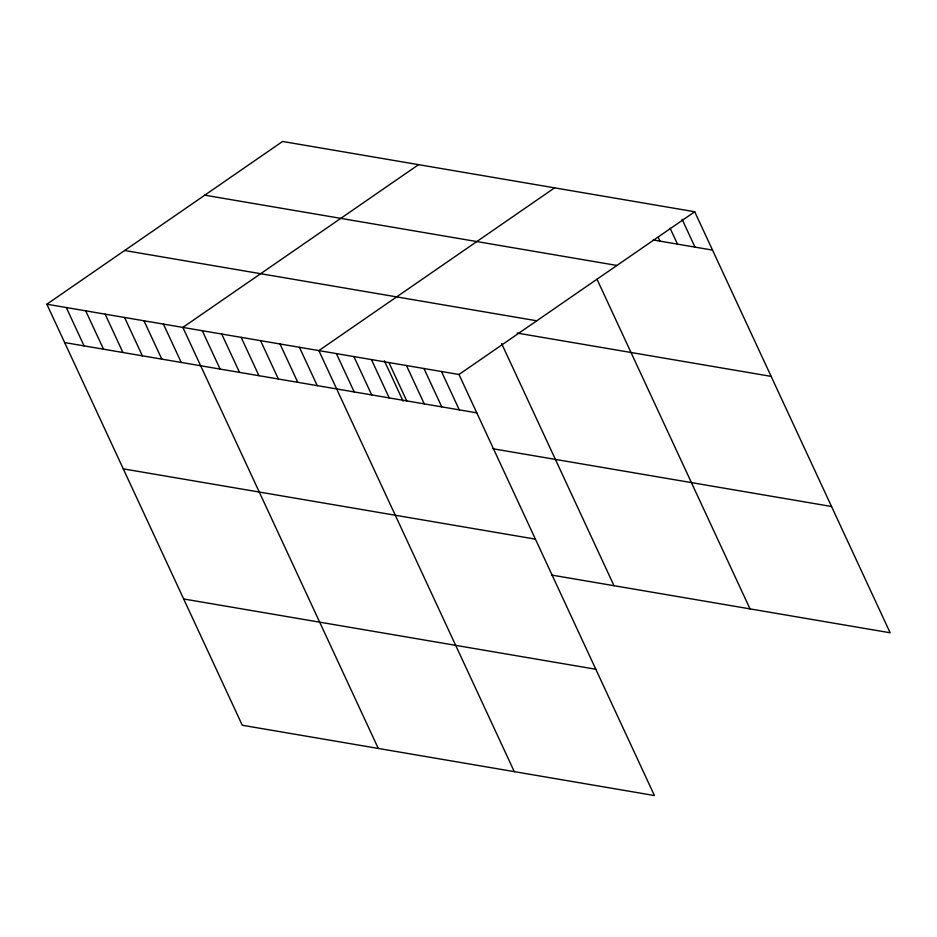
<?xml version="1.0" encoding="UTF-8"?>
<svg xmlns="http://www.w3.org/2000/svg" width="937" height="937" viewBox="0 0 937 937"><rect width="100%" height="100%" fill="white"/><g stroke="black" fill="none" stroke-linecap="round" stroke-linejoin="round"><path stroke-width="1.41" d="M46.85 304.22L458.989 374.495L654.424 795.536L242.285 725.25L46.85 304.22L282.576 141.464L694.715 211.75L890.15 632.78L551.565 575.049M418.581 164.654L182.856 327.411L378.29 748.44M554.587 187.857L318.861 350.602L514.296 771.643M458.989 374.495L694.715 211.75M653.23 239.989L712.518 250.097M204.781 195.177L616.921 265.452M124.633 250.507L536.784 320.794M517.201 333.08L771.139 376.381M64.653 342.567L476.792 412.842M492.944 448.753L831.529 506.495M123.274 468.851L535.414 539.138M183.664 598.966L595.815 669.252M682.113 219.34L694.996 247.11M670.119 228.253L677.486 244.124M658.125 237.166L659.964 241.137M597.01 279.238L750.022 608.886M501.646 343.61L614.016 585.695M441.479 371.509L459.282 409.856M423.957 368.522L441.76 406.869M406.447 365.535L424.25 403.882M388.925 362.549L406.728 400.895M384.357 360.745L403.086 401.083M371.415 359.562L389.218 397.909M353.893 356.575L371.696 394.922M336.383 353.589L354.186 391.935M299.43 347.287L317.233 385.634M279.999 343.973L297.802 382.331M260.58 340.67L278.371 379.017M241.149 337.355L258.952 375.702M221.718 334.04L239.521 372.387M202.287 330.726L220.09 369.073M163.425 324.097L181.228 362.443M143.993 320.782L161.796 359.129M124.562 317.467L142.365 355.814M105.143 314.153L122.934 352.511M85.712 310.85L103.515 349.196M66.281 307.535L84.084 345.882"/></g></svg>
